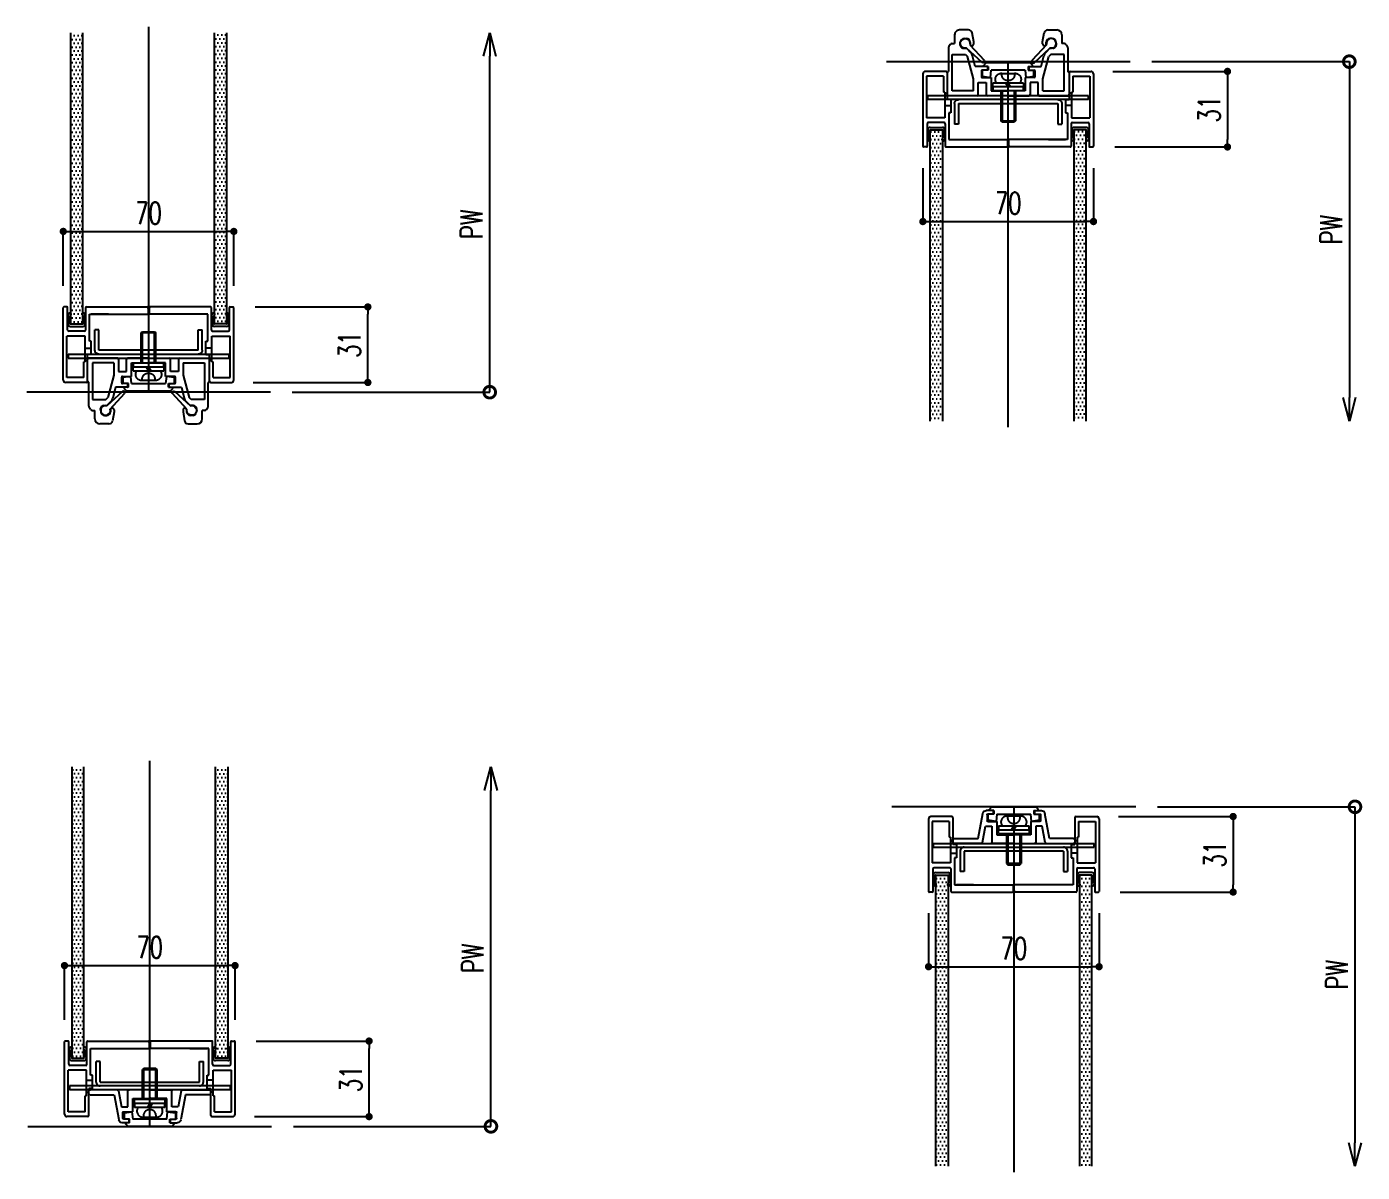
# Model space of a CAD drawing. Extents: x 21 to 47673, y 9 to 26406.
# Drawn here: x 2831 to 3379, y 21911 to 22381 of the extents above; entities that cross this region are included whole.
import ezdxf

# ---------------------------------------------------------------- set-up
doc = ezdxf.new("R2010")
doc.units = 0
doc.header["$LTSCALE"] = 10
doc.header["$PDMODE"] = 35
doc.header["$PDSIZE"] = 5
doc.linetypes.add('HIDDEN', pattern=[9.525, 6.35, -3.175])
for name, color, linetype in [('_基準', 1, 'Continuous'), ('_製品', 4, 'Continuous'), ('_製品寸法', 9, 'Continuous')]:
    doc.layers.add(name, color=color, linetype=linetype)
doc.styles.add('OKAMURA', font='simplex8.shx', dxfattribs={"width": 0.7, "bigfont": 'BIGFONT.shx'})
doc.dimstyles.new('OKAMURA-003', dxfattribs={"dimscale": 3, "dimtxt": 3, "dimasz": 1, "dimexe": 0, "dimexo": 3, "dimgap": 1, "dimtad": 1, "dimdec": 3, "dimdsep": 46, "dimtxsty": 'OKAMURA', "dimblk1": 'DOT', "dimblk2": 'DOT', "dimsah": 1, "dimcen": 0, "dimclrd": 9, "dimclre": 9, "dimclrt": 3, "dimadec": 0, "dimazin": 0, "dimtfac": 1, "dimtdec": 3, "dimtix": 1, "dimtmove": 2, "dimatfit": 3, "dimldrblk": 'NONE', "dimfxl": 0, "dimtolj": 1, "dimarcsym": 0})

# ---------------------------------------------------------------- blocks, each defined once
blk = doc.blocks.new('A$C78CB0145')
at = {"layer": '_製品'}
for p, q in [((10, 66), (11.6, 66)), ((10, 66), (11.6, 66)), ((10, 66), (10, 0)), ((11.6, 66), (11.6, 0)), ((11.6, 66), (11.6, 0)), ((8.4, 55), (0, 55)), ((0, 53.4), (0, 55)), ((8.4, 55), (0, 55)), ((0, 53.4), (0, 55)), ((8.4, 53.4), (0, 53.4)), ((8.4, 53.4), (0, 53.4)), ((8.4, 12.6), (8.4, 53.4)), ((8.4, 12.6), (0, 12.6)), ((0, 12.6), (0, 11)), ((8.4, 12.6), (0, 12.6)), ((0, 12.6), (0, 11)), ((8.4, 11), (0, 11)), ((8.4, 11), (0, 11)), ((10, 0), (11.6, 0))]:
    blk.add_line(p, q, dxfattribs=at)
for centre, start, end in [((8.4, 53.4), 359.999, 90), ((8.4, 12.6), 270, 0.001)]:
    blk.add_arc(centre, 1.6, start, end, dxfattribs=at)
blk = doc.blocks.new('A$C32CB7D14')
at = {"layer": '_製品'}
for p, q in [((0, 19.5), (1, 20.5)), ((0, 19.5), (0, 1.5)), ((1.5, 20.5), (1, 20.5)), ((1.5, 18.75), (1.5, 20.5)), ((1.5, 18.75), (3, 18.75)), ((3, 18.75), (3, 21)), ((5.5, 21), (3, 21)), ((3, 17.5), (6, 17.8)), ((3, 17.5), (3, 3.5)), ((6, 17.8), (5.5, 21)), ((0, 1.5), (1, 0.5)), ((1.5, 0.5), (1, 0.5)), ((1.5, 2.25), (1.5, 0.5)), ((1.5, 2.25), (3, 2.25)), ((6, 3.2), (3, 3.5)), ((3, 2.25), (3, 0)), ((5.5, 0), (6, 3.2)), ((5.5, 0), (3, 0))]:
    blk.add_line(p, q, dxfattribs=at)
blk = doc.blocks.new('A$C72ED3FC6')
at = {"layer": '_製品'}
for p, q in [((12.8, 12.5), (14.4, 12.5)), ((12.8, 12.5), (12.8, 0)), ((14.4, 12.5), (14.4, 0)), ((16, 12.5), (14.4, 12.5)), ((16, 12.5), (16, 0)), ((0.5, 9.25), (0, 8.75)), ((12.8, 8.75), (0, 8.75)), ((0, 8.75), (0, 3.75)), ((12.8, 9.25), (0.5, 9.25)), ((0.5, 3.25), (0.5, 9.25)), ((14.4, 7.17), (16, 6.25)), ((14.4, 6.25), (16, 5.33)), ((12.8, 3.75), (0, 3.75)), ((0, 3.75), (0.5, 3.25)), ((12.8, 3.25), (0.5, 3.25)), ((14.4, 0), (12.8, 0)), ((14.4, 0), (16, 0))]:
    blk.add_line(p, q, dxfattribs=at)
at = {"layer": '_製品', "linetype": 'HIDDEN', "ltscale": 0.5}
blk.add_line((20, 3.75), (20, 8.75), dxfattribs=at)
for centre, radius, start, end in [((17.54, 9.05), 2.48, 353.0727, 128.2119), ((19.36, 6.46), 2.37, 74.4113, 185.2), ((19.36, 6.04), 2.37, 174.8002, 285.5887), ((17.54, 3.45), 2.48, 231.7881, 6.9274)]:
    blk.add_arc(centre, radius, start, end, dxfattribs=at)
blk = doc.blocks.new('A$C47657887')
at = {"layer": '_製品'}
for p, q in [((2.51, 6.02), (8.92, 0.18)), ((9.77, 1.02), (3.93, 7.44))]:
    blk.add_line(p, q, dxfattribs=at)
for centre, radius, start, end in [((1.99, 7.95), 2, 345.1323, 284.8682), ((9.35, 0.6), 0.6, 225, 45)]:
    blk.add_arc(centre, radius, start, end, dxfattribs=at)
blk = doc.blocks.new('P15CEUS枠')
at = {"layer": '_製品'}
for p, q in [((-11.5, 22), (-8, 22)), ((-8, 22.96), (-8, 22)), ((-7.55, 23.8), (-6.75, 24.33)), ((-6.2, 24.5), (3.5, 24.5)), ((11.5, 23), (-3.5, 23)), ((-3.5, 23), (-3.5, 17.47)), ((3.91, 24.91), (3.5, 24.5)), ((4.12, 25), (13, 25)), ((11.5, 14.27), (11.5, 23)), ((13.5, 12.77), (13.5, 24.5)), ((-13.5, 16.26), (-13.5, 20)), ((-10, 18.11), (-10, 17.14)), ((-7.76, 19.77), (-8.76, 19.59)), ((-6, 18.29), (-6, 17.14)), ((-6, 17.14), (-4.29, 15.43)), ((-3.5, 17.47), (-2.68, 16.65)), ((6.5, 14.27), (-2.68, 16.65)), ((-8.61, 14.14), (-12.26, 14.78)), ((-7.75, 14.14), (-8.61, 14.14)), ((-7.75, 15.64), (-8.5, 15.64)), ((1.5, 13.5), (-2.92, 14.64)), ((1.5, 8.8), (1.5, 13.5)), ((3.3, 11), (5.7, 11)), ((11.5, 14.27), (6.5, 14.27)), ((8, 12.27), (8, 9)), ((13, 12.27), (8, 12.27)), ((1.8, 8.5), (2.7, 8.5)), ((3, 8.8), (3, 10.7)), ((6, 10.7), (6, 7)), ((6, 7), (11.5, 7)), ((8, 9), (13, 9)), ((11.5, 7), (11.5, 0.3)), ((13.5, 0.3), (13.5, 8.5)), ((11.5, 0.3), (11.8, 0)), ((11.5, -0.3), (11.8, 0)), ((13.5, 0.3), (13.2, 0)), ((13.2, 0), (13.5, -0.3)), ((11.5, -7), (11.5, -0.3)), ((13.5, -0.3), (13.5, -8.5)), ((1.5, -8.8), (1.5, -13.5)), ((1.8, -8.5), (2.7, -8.5)), ((3, -8.8), (3, -10.7)), ((6, -7), (11.5, -7)), ((6, -10.7), (6, -7)), ((8, -9), (13, -9)), ((8, -12.27), (8, -9)), ((-13.5, -16.26), (-13.5, -20)), ((-8.61, -14.14), (-12.26, -14.78)), ((-7.75, -14.14), (-8.61, -14.14)), ((-7.75, -15.64), (-8.5, -15.64)), ((-6, -17.14), (-4.29, -15.43)), ((1.5, -13.5), (-2.92, -14.64)), ((6.5, -14.27), (-2.68, -16.65)), ((3.3, -11), (5.7, -11)), ((11.5, -14.27), (6.5, -14.27)), ((13, -12.27), (8, -12.27)), ((11.5, -14.27), (11.5, -23)), ((13.5, -12.77), (13.5, -24.5)), ((13.5, -12.77), (13.5, -24.5)), ((-10, -18.11), (-10, -17.14)), ((-7.76, -19.77), (-8.76, -19.59)), ((-6, -18.29), (-6, -17.14)), ((-3.5, -17.47), (-2.68, -16.65)), ((-3.5, -23), (-3.5, -17.47)), ((-11.5, -22), (-8, -22)), ((-8, -22.96), (-8, -22)), ((-7.55, -23.8), (-6.75, -24.33)), ((-6.2, -24.5), (3.5, -24.5)), ((11.5, -23), (-3.5, -23)), ((3.91, -24.91), (3.5, -24.5)), ((4.12, -25), (13, -25))]:
    blk.add_line(p, q, dxfattribs=at)
for centre, radius, start, end in [((-11.5, 20), 2, 90, 180), ((-7, 22.96), 1, 123.6901, 180), ((-6.2, 23.5), 1, 90, 123.6901), ((4.12, 24.7), 0.3, 90, 135), ((13, 24.5), 0.5, 0, 90), ((-8.5, 18.11), 1.5, 100, 180), ((-8.5, 17.14), 1.5, 180, 270), ((-7.5, 18.29), 1.5, 0, 100), ((-12, 16.26), 1.5, 180, 260), ((-7.75, 14.89), 0.75, 270, 90), ((-2.17, 17.55), 3, 225, 255.5), ((3.3, 10.7), 0.3, 90, 180), ((5.7, 10.7), 0.3, 0, 90), ((13, 12.77), 0.5, 270, 0), ((1.8, 8.8), 0.3, 180, 270), ((2.7, 8.8), 0.3, 270, 0), ((13, 8.5), 0.5, 0, 90), ((1.8, -8.8), 0.3, 90, 180), ((2.7, -8.8), 0.3, 0, 90), ((3.3, -10.7), 0.3, 180, 270), ((5.7, -10.7), 0.3, 270, 360), ((13, -8.5), 0.5, 270, 0), ((-12, -16.26), 1.5, 100, 180), ((-8.5, -17.14), 1.5, 90, 180), ((-7.75, -14.89), 0.75, 270, 90), ((-2.17, -17.55), 3, 104.5, 135), ((13, -12.77), 0.5, 0, 90), ((-11.5, -20), 2, 180, 270), ((-8.5, -18.11), 1.5, 180, 260), ((-7.5, -18.29), 1.5, 260, 360), ((-7, -22.96), 1, 180, 236.3099), ((-6.2, -23.5), 1, 236.3099, 270), ((4.12, -24.7), 0.3, 225, 270), ((13, -24.5), 0.5, 270, 0)]:
    blk.add_arc(centre, radius, start, end, dxfattribs=at)
for name, p in [('A$C47657887', (-9.98, 9.71)), ('A$C32CB7D14', (0, -10.5))]:
    blk.add_blockref(name, p, dxfattribs=at)
at = {"layer": '_製品', "xscale": -1}
blk.add_blockref('A$C72ED3FC6', (24.3, -6.25), dxfattribs=at)
at = {"layer": '_製品', "xscale": -1, "rotation": 180}
blk.add_blockref('A$C47657887', (-9.98, -9.71), dxfattribs=at)
blk = doc.blocks.new('P15CEUS平')
at = {"layer": '_製品'}
h = blk.add_hatch(dxfattribs=at)
h.set_pattern_fill('DOTS', color=256, angle=90, style=0)
h.set_pattern_definition([(90, (-7607.46, -2512.1143), (1.5875, 0.79375), [0, -1.5875])])
edge = h.paths.add_edge_path()
edge.add_line((147.5, 32), (28, 32))
edge.add_line((28, 32), (28, 27))
edge.add_line((28, 27), (147.5, 27))
h = blk.add_hatch(dxfattribs=at)
h.set_pattern_fill('DOTS', color=256, angle=270, style=0)
h.set_pattern_definition([(270, (1968.5515, -4.1311), (-1.5875, -0.79375), [0, -1.5875])])
edge = h.paths.add_edge_path()
edge.add_line((147.5, -32), (28, -32))
edge.add_line((28, -32), (28, -27))
edge.add_line((28, -27), (147.5, -27))
for p, q in [((4, 25.5), (4, 34)), ((5, 35), (34.7, 35)), ((6, 33.5), (23, 33.5)), ((6, 26.5), (6, 33.5)), ((23, 26), (23, 33.5)), ((25.5, 33.2), (34.7, 33.2)), ((28, 33), (31.9, 33)), ((35, 33.5), (35, 34.7)), ((25, 26.3), (25, 32.7)), ((27, 32), (27, 27)), ((28, 32), (28, 27)), ((28.2, 32.2), (31.33, 32.2)), ((4.5, 25), (15.5, 25)), ((6, 26.5), (12.5, 26.5)), ((12.5, 26), (12.5, 26.5)), ((12.5, 26), (23, 26)), ((13, 26), (13, 25)), ((15.5, 23.5), (15.5, 25)), ((15.5, 23.5), (21, 23.5)), ((18, 26), (18, 23.5)), ((21, 24.3), (32, 24.3)), ((21, 23.5), (21, 24.3)), ((25.5, 25.8), (34.7, 25.8)), ((28, 26), (31.9, 26)), ((28.2, 26.8), (31.33, 26.8)), ((32, 24.3), (32, 0.2)), ((32, 16.5), (32, 23.5)), ((35, 25.5), (35, 0.7)), ((34.5, 0.2), (32, 0.2)), ((34.5, -0.2), (32, -0.2)), ((32, -24.3), (32, -0.2)), ((35, -25.5), (35, -0.7)), ((4, -25.5), (4, -34)), ((4.5, -25), (15.5, -25)), ((6, -26.5), (6, -33.5)), ((6, -26.5), (12.5, -26.5)), ((12.5, -26), (23, -26)), ((12.5, -26), (12.5, -26.5)), ((13, -26), (13, -25)), ((15.5, -23.5), (16.2, -23.5)), ((15.5, -23.5), (21, -23.5)), ((15.5, -23.5), (15.5, -25)), ((18, -26), (18, -23.5)), ((21, -23.5), (21, -24.3)), ((21, -24.3), (32, -24.3)), ((23, -26), (23, -33.5)), ((25, -26.3), (25, -32.7)), ((25.5, -25.8), (34.7, -25.8)), ((27, -32), (27, -27)), ((28, -26), (31.9, -26)), ((28, -32), (28, -27)), ((28.2, -26.8), (31.33, -26.8)), ((28.2, -32.2), (31.33, -32.2)), ((5, -35), (34.7, -35)), ((6, -33.5), (23, -33.5)), ((25.5, -33.2), (34.7, -33.2)), ((28, -33), (31.9, -33)), ((35, -33.5), (35, -34.7))]:
    blk.add_line(p, q, dxfattribs=at)
for points in [[(147.5, 32), (28, 32), (28, 27), (147.5, 27)], [(147.5, -32), (28, -32), (28, -27), (147.5, -27)]]:
    blk.add_lwpolyline(points, dxfattribs=at)
for centre, radius, start, end in [((5, 34), 1, 90, 180), ((25.5, 32.7), 0.5, 90, 180), ((28, 32), 1, 90, 180), ((31.9, 32.4), 0.6, 199.4712, 90), ((34.7, 34.7), 0.3, 0, 90), ((34.7, 33.5), 0.3, 270, 360), ((28.2, 32), 0.2, 90, 180), ((4.5, 25.5), 0.5, 180, 270), ((25.5, 26.3), 0.5, 180, 270), ((28, 27), 1, 180, 270), ((28.2, 27), 0.2, 180, 270), ((31.9, 26.6), 0.6, 270, 160.5288), ((34.7, 25.5), 0.3, 0, 90), ((34.5, 0.7), 0.5, 270, 0), ((34.5, -0.7), 0.5, 0, 90), ((4.5, -25.5), 0.5, 90, 180), ((25.5, -26.3), 0.5, 90, 180), ((28, -27), 1, 90, 180), ((28.2, -27), 0.2, 90, 180), ((31.9, -26.6), 0.6, 199.4712, 90), ((34.7, -25.5), 0.3, 270, 0), ((25.5, -32.7), 0.5, 180, 270), ((28, -32), 1, 180, 270), ((28.2, -32), 0.2, 180, 270), ((31.9, -32.4), 0.6, 270, 160.5288), ((5, -34), 1, 180, 270), ((34.7, -33.5), 0.3, 0, 90), ((34.7, -34.7), 0.3, 270, 0)]:
    blk.add_arc(centre, radius, start, end, dxfattribs=at)
at = {"layer": '_製品', "xscale": -1}
blk.add_blockref('A$C78CB0145', (25.6, -33), dxfattribs=at)
at = {"layer": '_製品'}
blk.add_blockref('P15CEUS枠', (0.5, 0), dxfattribs=at)
blk = doc.blocks.new('_DotSmall')
at = {"color": 0, "const_width": 0.5}
blk.add_lwpolyline([(-0.0625, 0, 1), (0.0625, 0, 1)], format="xyb", close=True, dxfattribs=at)
blk = doc.blocks.new('_Open30')
at = {"color": 0, "linetype": 'ByBlock', "lineweight": -2}
for p, q in [((-1, 0.268), (0, 0)), ((0, 0), (-1, -0.268)), ((0, 0), (-1, 0))]:
    blk.add_line(p, q, dxfattribs=at)
blk = doc.blocks.new('*D1837')
at = {"layer": '_製品寸法', "color": 9, "lineweight": -2, "transparency": 16777216}
for p, q in [((140, 43), (140, 180.9)), ((59, 43), (140, 43))]:
    blk.add_line(p, q, dxfattribs=at)
at = {"layer": 'Defpoints', "color": 0, "transparency": 16777216}
for p in [(32, 190.5), (140, 190.5), (50, 43)]:
    blk.add_point(p, dxfattribs=at)
at = {"layer": '_製品寸法', "color": 9, "lineweight": -2, "transparency": 16777216, "xscale": 9.600000000000001, "yscale": 9.600000000000001, "zscale": 9.600000000000001}
for name, p, rotation in [('_Open30', (140, 190.5), 90), ('_DotSmall', (140, 43), 270)]:
    blk.add_blockref(name, p, dxfattribs=dict(at, rotation=rotation))
at = {"layer": '_製品寸法', "color": 3, "transparency": 16777216, "insert": (132.5, 111.95), "char_height": 9, "attachment_point": 5, "rotation": 90, "style": 'OKAMURA'}
blk.add_mtext('\\A1;PW', dxfattribs=at)
blk = doc.blocks.new('_None')
blk = doc.blocks.new('_DOT')
at = {"color": 0, "linetype": 'ByBlock'}
blk.add_line((-0.5, 0), (-1, 0), dxfattribs=at)
at = {"color": 0, "linetype": 'ByBlock', "const_width": 0.5}
blk.add_lwpolyline([(-0.25, 0, 1), (0.25, 0, 1)], format="xyb", close=True, dxfattribs=at)
blk = doc.blocks.new('*D1838')
at = {"layer": '_製品寸法', "color": 9, "lineweight": -2, "transparency": 16777216}
for p, q in [((43.7, 78), (90, 78)), ((90, 50), (90, 75)), ((43, 47), (90, 47))]:
    blk.add_line(p, q, dxfattribs=at)
at = {"layer": 'Defpoints', "color": 0, "transparency": 16777216}
for p in [(34.7, 78), (90, 78), (34, 47)]:
    blk.add_point(p, dxfattribs=at)
at = {"layer": '_製品寸法', "color": 9, "lineweight": -2, "transparency": 16777216, "xscale": 3, "yscale": 3, "zscale": 3}
for p, rotation in [((90, 78), 90), ((90, 47), 270)]:
    blk.add_blockref('_DOT', p, dxfattribs=dict(at, rotation=rotation))
at = {"layer": '_製品寸法', "color": 3, "transparency": 16777216, "insert": (82.5, 62.5), "char_height": 9, "attachment_point": 5, "rotation": 90, "style": 'OKAMURA'}
blk.add_mtext('\\A1;31', dxfattribs=at)
blk = doc.blocks.new('*D1839')
at = {"layer": '_製品寸法', "color": 9, "lineweight": -2, "transparency": 16777216}
for p, q in [((-35, 86.7), (-35, 108.98)), ((-32, 108.98), (32, 108.98)), ((35, 86.7), (35, 108.98))]:
    blk.add_line(p, q, dxfattribs=at)
at = {"layer": 'Defpoints', "color": 0, "transparency": 16777216}
for p in [(35, 108.98), (-35, 77.7), (35, 77.7)]:
    blk.add_point(p, dxfattribs=at)
at = {"layer": '_製品寸法', "color": 9, "lineweight": -2, "transparency": 16777216, "xscale": 3, "yscale": 3, "zscale": 3, "rotation": 180}
blk.add_blockref('_DOT', (-35, 108.98), dxfattribs=at)
at = {"layer": '_製品寸法', "color": 9, "lineweight": -2, "transparency": 16777216, "xscale": 3, "yscale": 3, "zscale": 3}
blk.add_blockref('_DOT', (35, 108.98), dxfattribs=at)
at = {"layer": '_製品寸法', "color": 3, "transparency": 16777216, "insert": (0, 116.48), "char_height": 9, "attachment_point": 5, "style": 'OKAMURA'}
blk.add_mtext('\\A1;70', dxfattribs=at)
blk = doc.blocks.new('*D1844')
at = {"layer": '_製品寸法', "color": 9, "lineweight": -2, "transparency": 16777216}
for p, q in [((59, -43), (140, -43)), ((140, -43), (140, -180.9))]:
    blk.add_line(p, q, dxfattribs=at)
at = {"layer": 'Defpoints', "color": 0, "transparency": 16777216}
for p in [(50, -43), (32, -190.5), (140, -190.5)]:
    blk.add_point(p, dxfattribs=at)
at = {"layer": '_製品寸法', "color": 9, "lineweight": -2, "transparency": 16777216, "xscale": 9.600000000000001, "yscale": 9.600000000000001, "zscale": 9.600000000000001}
for name, p, rotation in [('_DotSmall', (140, -43), 90), ('_Open30', (140, -190.5), 270)]:
    blk.add_blockref(name, p, dxfattribs=dict(at, rotation=rotation))
at = {"layer": '_製品寸法', "color": 3, "transparency": 16777216, "insert": (132.5, -111.95), "char_height": 9, "attachment_point": 5, "rotation": 90, "style": 'OKAMURA'}
blk.add_mtext('\\A1;PW', dxfattribs=at)
blk = doc.blocks.new('*D1845')
at = {"layer": '_製品寸法', "color": 9, "lineweight": -2, "transparency": 16777216}
for p, q in [((43, -47), (90, -47)), ((90, -50), (90, -75)), ((43.7, -78), (90, -78))]:
    blk.add_line(p, q, dxfattribs=at)
at = {"layer": 'Defpoints', "color": 0, "transparency": 16777216}
for p in [(34, -47), (34.7, -78), (90, -78)]:
    blk.add_point(p, dxfattribs=at)
at = {"layer": '_製品寸法', "color": 9, "lineweight": -2, "transparency": 16777216, "xscale": 3, "yscale": 3, "zscale": 3}
for p, rotation in [((90, -47), 90), ((90, -78), 270)]:
    blk.add_blockref('_DOT', p, dxfattribs=dict(at, rotation=rotation))
at = {"layer": '_製品寸法', "color": 3, "transparency": 16777216, "insert": (82.5, -62.5), "char_height": 9, "attachment_point": 5, "rotation": 90, "style": 'OKAMURA'}
blk.add_mtext('\\A1;31', dxfattribs=at)
blk = doc.blocks.new('*D1846')
at = {"layer": '_製品寸法', "color": 9, "lineweight": -2, "transparency": 16777216}
for p, q in [((-35, -86.7), (-35, -108.62)), ((35, -86.7), (35, -108.62)), ((-32, -108.62), (32, -108.62))]:
    blk.add_line(p, q, dxfattribs=at)
at = {"layer": 'Defpoints', "color": 0, "transparency": 16777216}
for p in [(-35, -77.7), (35, -77.7), (35, -108.62)]:
    blk.add_point(p, dxfattribs=at)
at = {"layer": '_製品寸法', "color": 9, "lineweight": -2, "transparency": 16777216, "xscale": 3, "yscale": 3, "zscale": 3, "rotation": 180}
blk.add_blockref('_DOT', (-35, -108.62), dxfattribs=at)
at = {"layer": '_製品寸法', "color": 9, "lineweight": -2, "transparency": 16777216, "xscale": 3, "yscale": 3, "zscale": 3}
blk.add_blockref('_DOT', (35, -108.62), dxfattribs=at)
at = {"layer": '_製品寸法', "color": 3, "transparency": 16777216, "insert": (0, -101.12), "char_height": 9, "attachment_point": 5, "style": 'OKAMURA'}
blk.add_mtext('\\A1;70', dxfattribs=at)
blk = doc.blocks.new('A$C5ABC421D')
at = {"layer": '_製品'}
for p, q in [((0, 68.5), (0, 69.7)), ((30, 70), (0.3, 70)), ((9.5, 68.2), (0.3, 68.2)), ((10, 61.3), (10, 67.7)), ((29, 68.5), (12, 68.5)), ((12, 61), (12, 68.5)), ((29, 61.5), (29, 68.5)), ((31, 60.5), (31, 69)), ((0, 60.5), (0, 35.7)), ((9.5, 60.8), (0.3, 60.8)), ((22.5, 61), (12, 61)), ((16, 61), (16, 58.5)), ((21, 61), (21, 60)), ((22.5, 61), (22.5, 61.5)), ((29, 61.5), (22.5, 61.5)), ((3, 59.3), (3, 35.2)), ((14, 59.3), (3, 59.3)), ((3, 51.5), (3, 58.5)), ((14, 58.5), (14, 59.3)), ((19.5, 58.5), (14, 58.5)), ((19.5, 58.5), (18.8, 58.5)), ((30.5, 60), (19.5, 60)), ((19.5, 58.5), (19.5, 60)), ((0, 9.5), (0, 34.3)), ((0.5, 35.2), (3, 35.2)), ((0.5, 34.8), (3, 34.8)), ((3, 10.7), (3, 34.8)), ((19.5, 11.5), (14, 11.5)), ((14, 11.5), (14, 10.7)), ((16, 9), (16, 11.5)), ((19.5, 11.5), (18.8, 11.5)), ((19.5, 11.5), (19.5, 10)), ((9.5, 9.2), (0.3, 9.2)), ((14, 10.7), (3, 10.7)), ((10, 8.7), (10, 2.3)), ((22.5, 9), (12, 9)), ((12, 9), (12, 1.5)), ((30.5, 10), (19.5, 10)), ((21, 9), (21, 10)), ((22.5, 9), (22.5, 8.5)), ((29, 8.5), (22.5, 8.5)), ((29, 8.5), (29, 1.5)), ((31, 9.5), (31, 1)), ((0, 1.5), (0, 0.3)), ((9.5, 1.8), (0.3, 1.8)), ((29, 1.5), (12, 1.5)), ((30, 0), (0.3, 0))]:
    blk.add_line(p, q, dxfattribs=at)
for centre, radius, start, end in [((0.3, 69.7), 0.3, 90, 180), ((0.3, 68.5), 0.3, 180, 270), ((9.5, 67.7), 0.5, 0, 90), ((30, 69), 1, 0, 90), ((0.3, 60.5), 0.3, 90, 180), ((9.5, 61.3), 0.5, 270, 0), ((30.5, 60.5), 0.5, 270, 0), ((0.5, 35.7), 0.5, 180, 270), ((0.5, 34.3), 0.5, 90, 180), ((0.3, 9.5), 0.3, 180, 270), ((9.5, 8.7), 0.5, 0, 90), ((30.5, 9.5), 0.5, 0, 90), ((0.3, 1.5), 0.3, 90, 180), ((0.3, 0.3), 0.3, 180, 270), ((9.5, 2.3), 0.5, 270, 0), ((30, 1), 1, 270, 0)]:
    blk.add_arc(centre, radius, start, end, dxfattribs=at)
blk = doc.blocks.new('A$C46606B5D')
at = {"layer": '_製品'}
for p, q in [((0, 17.8), (0.5, 21)), ((3, 17.5), (0, 17.8)), ((0.5, 21), (3, 21)), ((3, 18.75), (3, 21)), ((4.5, 18.75), (3, 18.75)), ((3, 17.5), (3, 3.5)), ((4.5, 18.75), (4.5, 20.5)), ((4.5, 20.5), (5, 20.5)), ((6, 19.5), (5, 20.5)), ((6, 19.5), (6, 1.5)), ((0, 3.2), (3, 3.5)), ((0.5, 0), (0, 3.2)), ((0.5, 0), (3, 0)), ((3, 2.25), (3, 0)), ((4.5, 2.25), (3, 2.25)), ((4.5, 2.25), (4.5, 0.5)), ((4.5, 0.5), (5, 0.5)), ((6, 1.5), (5, 0.5))]:
    blk.add_line(p, q, dxfattribs=at)
blk = doc.blocks.new('A$C79397D4C')
at = {"layer": '_製品'}
for p, q in [((23, 99), (23, 79.2)), ((24, 100), (26, 100)), ((27, 76.6), (27, 99)), ((23, 79.2), (2.5, 75.5)), ((0, 67.6), (0, 72.6)), ((0.6, 67), (2.4, 67)), ((3, 67.6), (3, 71.4)), ((3.6, 72), (8.4, 72)), ((9, 71.4), (9, 64)), ((26.2, 75.7), (13, 73.3)), ((13, 73.3), (13, 68)), ((13, 68), (26, 68)), ((27, 50.6), (27, 67)), ((9, 64), (20, 64)), ((20, 64), (20, 50.6)), ((20, 50.6), (20.6, 50)), ((20, 50.6), (20.6, 50)), ((20, 49.4), (20.6, 50)), ((20, 49.4), (20.6, 50)), ((20, 36), (20, 49.4)), ((27, 50.6), (26.4, 50)), ((27, 50.6), (26.4, 50)), ((27, 49.4), (26.4, 50)), ((27, 49.4), (26.4, 50)), ((27, 49.4), (27, 33)), ((0.6, 33), (2.4, 33)), ((9, 36), (20, 36)), ((9, 28.6), (9, 36)), ((0, 32.4), (0, 27.4)), ((23, 20.8), (2.5, 24.5)), ((3, 32.4), (3, 28.6)), ((3.6, 28), (8.4, 28)), ((13, 26.7), (13, 32)), ((13, 32), (26, 32)), ((26.2, 24.3), (13, 26.7)), ((27, 23.4), (27, 1)), ((23, 1), (23, 20.8)), ((24, 0), (26, 0))]:
    blk.add_line(p, q, dxfattribs=at)
for centre, radius, start, end in [((24, 99), 1, 90, 180), ((26, 99), 1, 0, 90), ((3, 72.6), 3, 100, 180), ((0.6, 67.6), 0.6, 180, 270), ((2.4, 67.6), 0.6, 270, 360), ((3.6, 71.4), 0.6, 90, 180), ((8.4, 71.4), 0.6, 0, 90), ((26, 67), 1, 0, 90), ((26, 76.6), 1, 280, 0), ((0.6, 32.4), 0.6, 90, 180), ((2.4, 32.4), 0.6, 0, 90), ((26, 33), 1, 270, 0), ((3, 27.4), 3, 180, 260), ((3.6, 28.6), 0.6, 180, 270), ((8.4, 28.6), 0.6, 270, 0), ((26, 23.4), 1, 0, 80), ((24, 1), 1, 180, 270), ((26, 1), 1, 270, 0)]:
    blk.add_arc(centre, radius, start, end, dxfattribs=at)
blk = doc.blocks.new('P15CEUG枠')
at = {"layer": '_製品', "xscale": -0.5, "yscale": 0.5, "zscale": 0.5}
blk.add_blockref('A$C79397D4C', (-1.5, -25), dxfattribs=at)
at = {"layer": '_製品'}
for name, p in [('A$C72ED3FC6', (-23.8, -6.25)), ('A$C46606B5D', (-6, -10.5))]:
    blk.add_blockref(name, p, dxfattribs=at)
blk = doc.blocks.new('P15CEUG_TV')
at = {"layer": '_製品'}
h = blk.add_hatch(dxfattribs=at)
h.set_pattern_fill('DOTS', color=256, angle=90, style=0)
h.set_pattern_definition([(90, (-1968.5515, 4.1311), (1.5875, 0.79375), [0, -1.5875])])
edge = h.paths.add_edge_path()
edge.add_line((-147.5, 32), (-28, 32))
edge.add_line((-28, 32), (-28, 27))
edge.add_line((-28, 27), (-147.5, 27))
h = blk.add_hatch(dxfattribs=at)
h.set_pattern_fill('DOTS', color=256, angle=90, style=0)
h.set_pattern_definition([(90, (-8107.46, -2512.1143), (1.5875, 0.79375), [0, -1.5875])])
edge = h.paths.add_edge_path()
edge.add_line((-147.5, -32), (-28, -32))
edge.add_line((-28, -32), (-28, -27))
edge.add_line((-28, -27), (-147.5, -27))
for p, q in [((-28, 33), (-31.9, 33)), ((-28.2, 32.2), (-31.33, 32.2)), ((-28, 32), (-28, 27)), ((-27, 32), (-27, 27)), ((-28, 26), (-31.9, 26)), ((-28.2, 26.8), (-31.33, 26.8)), ((-28, -26), (-31.9, -26)), ((-28.2, -26.8), (-31.33, -26.8)), ((-28, -32), (-28, -27)), ((-27, -32), (-27, -27)), ((-28.2, -32.2), (-31.33, -32.2)), ((-28, -33), (-31.9, -33))]:
    blk.add_line(p, q, dxfattribs=at)
for points in [[(-147.5, 32), (-28, 32), (-28, 27), (-147.5, 27)], [(-147.5, -32), (-28, -32), (-28, -27), (-147.5, -27)]]:
    blk.add_lwpolyline(points, dxfattribs=at)
for centre, radius, start, end in [((-31.9, 32.4), 0.6, 90, 340.5288), ((-28, 32), 1, 0, 90), ((-28.2, 32), 0.2, 0, 90), ((-31.9, 26.6), 0.6, 19.4712, 270), ((-28.2, 27), 0.2, 270, 0), ((-28, 27), 1, 270, 0), ((-31.9, -26.6), 0.6, 90, 340.5288), ((-28.2, -27), 0.2, 0, 90), ((-28, -27), 1, 0, 90), ((-31.9, -32.4), 0.6, 19.4712, 270), ((-28.2, -32), 0.2, 270, 0), ((-28, -32), 1, 270, 0)]:
    blk.add_arc(centre, radius, start, end, dxfattribs=at)
for name, p in [('A$C5ABC421D', (-35, -35)), ('A$C78CB0145', (-26.6, -33)), ('P15CEUG枠', (0, 0))]:
    blk.add_blockref(name, p, dxfattribs=at)
blk = doc.blocks.new('*D1858')
at = {"layer": '_製品寸法', "color": 9, "lineweight": -2, "transparency": 16777216}
for p, q in [((140, 39), (140, 176.9)), ((59, 39), (140, 39))]:
    blk.add_line(p, q, dxfattribs=at)
at = {"layer": 'Defpoints', "color": 0, "transparency": 16777216}
for p in [(35, 186.5), (140, 186.5), (50, 39)]:
    blk.add_point(p, dxfattribs=at)
at = {"layer": '_製品寸法', "color": 9, "lineweight": -2, "transparency": 16777216, "xscale": 9.600000000000001, "yscale": 9.600000000000001, "zscale": 9.600000000000001}
for name, p, rotation in [('_Open30', (140, 186.5), 90), ('_DotSmall', (140, 39), 270)]:
    blk.add_blockref(name, p, dxfattribs=dict(at, rotation=rotation))
at = {"layer": '_製品寸法', "color": 3, "transparency": 16777216, "insert": (132.5, 107.95), "char_height": 9, "attachment_point": 5, "rotation": 90, "style": 'OKAMURA'}
blk.add_mtext('\\A1;PW', dxfattribs=at)
blk = doc.blocks.new('*D1859')
at = {"layer": '_製品寸法', "color": 9, "lineweight": -2, "transparency": 16777216}
for p, q in [((43.7, 74), (90, 74)), ((90, 46), (90, 71)), ((43, 43), (90, 43))]:
    blk.add_line(p, q, dxfattribs=at)
at = {"layer": 'Defpoints', "color": 0, "transparency": 16777216}
for p in [(34.7, 74), (90, 74), (34, 43)]:
    blk.add_point(p, dxfattribs=at)
at = {"layer": '_製品寸法', "color": 9, "lineweight": -2, "transparency": 16777216, "xscale": 3, "yscale": 3, "zscale": 3}
for p, rotation in [((90, 74), 90), ((90, 43), 270)]:
    blk.add_blockref('_DOT', p, dxfattribs=dict(at, rotation=rotation))
at = {"layer": '_製品寸法', "color": 3, "transparency": 16777216, "insert": (82.5, 58.5), "char_height": 9, "attachment_point": 5, "rotation": 90, "style": 'OKAMURA'}
blk.add_mtext('\\A1;31', dxfattribs=at)
blk = doc.blocks.new('*D1860')
at = {"layer": '_製品寸法', "color": 9, "lineweight": -2, "transparency": 16777216}
for p, q in [((-35, 82.7), (-35, 104.98)), ((-32, 104.98), (32, 104.98)), ((35, 82.7), (35, 104.98))]:
    blk.add_line(p, q, dxfattribs=at)
at = {"layer": 'Defpoints', "color": 0, "transparency": 16777216}
for p in [(35, 104.98), (-35, 73.7), (35, 73.7)]:
    blk.add_point(p, dxfattribs=at)
at = {"layer": '_製品寸法', "color": 9, "lineweight": -2, "transparency": 16777216, "xscale": 3, "yscale": 3, "zscale": 3, "rotation": 180}
blk.add_blockref('_DOT', (-35, 104.98), dxfattribs=at)
at = {"layer": '_製品寸法', "color": 9, "lineweight": -2, "transparency": 16777216, "xscale": 3, "yscale": 3, "zscale": 3}
blk.add_blockref('_DOT', (35, 104.98), dxfattribs=at)
at = {"layer": '_製品寸法', "color": 3, "transparency": 16777216, "insert": (0, 112.48), "char_height": 9, "attachment_point": 5, "style": 'OKAMURA'}
blk.add_mtext('\\A1;70', dxfattribs=at)
blk = doc.blocks.new('*D1851')
at = {"layer": '_製品寸法', "color": 9, "lineweight": -2, "transparency": 16777216}
for p, q in [((59, -39), (140, -39)), ((140, -39), (140, -176.9))]:
    blk.add_line(p, q, dxfattribs=at)
at = {"layer": 'Defpoints', "color": 0, "transparency": 16777216}
for p in [(50, -39), (35, -186.5), (140, -186.5)]:
    blk.add_point(p, dxfattribs=at)
at = {"layer": '_製品寸法', "color": 9, "lineweight": -2, "transparency": 16777216, "xscale": 9.600000000000001, "yscale": 9.600000000000001, "zscale": 9.600000000000001}
for name, p, rotation in [('_DotSmall', (140, -39), 90), ('_Open30', (140, -186.5), 270)]:
    blk.add_blockref(name, p, dxfattribs=dict(at, rotation=rotation))
at = {"layer": '_製品寸法', "color": 3, "transparency": 16777216, "insert": (132.5, -107.95), "char_height": 9, "attachment_point": 5, "rotation": 90, "style": 'OKAMURA'}
blk.add_mtext('\\A1;PW', dxfattribs=at)
blk = doc.blocks.new('*D1852')
at = {"layer": '_製品寸法', "color": 9, "lineweight": -2, "transparency": 16777216}
for p, q in [((43, -43), (90, -43)), ((90, -46), (90, -71)), ((43.7, -74), (90, -74))]:
    blk.add_line(p, q, dxfattribs=at)
at = {"layer": 'Defpoints', "color": 0, "transparency": 16777216}
for p in [(34, -43), (34.7, -74), (90, -74)]:
    blk.add_point(p, dxfattribs=at)
at = {"layer": '_製品寸法', "color": 9, "lineweight": -2, "transparency": 16777216, "xscale": 3, "yscale": 3, "zscale": 3}
for p, rotation in [((90, -43), 90), ((90, -74), 270)]:
    blk.add_blockref('_DOT', p, dxfattribs=dict(at, rotation=rotation))
at = {"layer": '_製品寸法', "color": 3, "transparency": 16777216, "insert": (82.5, -58.5), "char_height": 9, "attachment_point": 5, "rotation": 90, "style": 'OKAMURA'}
blk.add_mtext('\\A1;31', dxfattribs=at)
blk = doc.blocks.new('*D1853')
at = {"layer": '_製品寸法', "color": 9, "lineweight": -2, "transparency": 16777216}
for p, q in [((-35, -82.7), (-35, -104.62)), ((35, -82.7), (35, -104.62)), ((-32, -104.62), (32, -104.62))]:
    blk.add_line(p, q, dxfattribs=at)
at = {"layer": 'Defpoints', "color": 0, "transparency": 16777216}
for p in [(-35, -73.7), (35, -73.7), (35, -104.62)]:
    blk.add_point(p, dxfattribs=at)
at = {"layer": '_製品寸法', "color": 9, "lineweight": -2, "transparency": 16777216, "xscale": 3, "yscale": 3, "zscale": 3, "rotation": 180}
blk.add_blockref('_DOT', (-35, -104.62), dxfattribs=at)
at = {"layer": '_製品寸法', "color": 9, "lineweight": -2, "transparency": 16777216, "xscale": 3, "yscale": 3, "zscale": 3}
blk.add_blockref('_DOT', (35, -104.62), dxfattribs=at)
at = {"layer": '_製品寸法', "color": 3, "transparency": 16777216, "insert": (0, -97.12), "char_height": 9, "attachment_point": 5, "style": 'OKAMURA'}
blk.add_mtext('\\A1;70', dxfattribs=at)
blk = doc.blocks.new('*U1836')
at = {"layer": '_基準'}
for p, q in [((0, 193), (0, 43)), ((50, 43), (-50, 43))]:
    blk.add_line(p, q, dxfattribs=at)
at = {"layer": '_製品', "rotation": 90}
blk.add_blockref('P15CEUS平', (0, 43), dxfattribs=at)
at = {"layer": '_製品寸法'}
dim = blk.add_linear_dim(base=(140, 190.5), p1=(50, 43), p2=(32, 190.5), angle=90, text='PW', dimstyle='OKAMURA-003', override={"dimasz": 3.2, "dimblk1": 'DotSmall', "dimblk2": 'Open30', "dimse2": 1}, dxfattribs=at)
dim.commit()
dim.dimension.update_dxf_attribs({"geometry": '*D1837', "text_midpoint": (132.5, 111.95)})
dim = blk.add_linear_dim(base=(35, 108.9792), p1=(-35, 77.7), p2=(35, 77.7), dimstyle='OKAMURA-003', dxfattribs=at)
dim.commit()
dim.dimension.update_dxf_attribs({"geometry": '*D1839', "text_midpoint": (0, 116.4792)})
dim = blk.add_linear_dim(base=(90, 78), p1=(34, 47), p2=(34.7, 78), angle=90, dimstyle='OKAMURA-003', dxfattribs=at)
dim.commit()
dim.dimension.update_dxf_attribs({"geometry": '*D1838', "text_midpoint": (82.5, 62.5)})
blk = doc.blocks.new('*U1843')
at = {"layer": '_基準'}
for p, q in [((-50, -43), (50, -43)), ((0, -193), (0, -43))]:
    blk.add_line(p, q, dxfattribs=at)
at = {"layer": '_製品', "rotation": 270}
blk.add_blockref('P15CEUS平', (0, -43), dxfattribs=at)
at = {"layer": '_製品寸法'}
dim = blk.add_linear_dim(base=(140, -190.5), p1=(50, -43), p2=(32, -190.5), angle=270, text='PW', dimstyle='OKAMURA-003', override={"dimasz": 3.2, "dimblk1": 'DotSmall', "dimblk2": 'Open30', "dimse2": 1}, dxfattribs=at)
dim.commit()
dim.dimension.update_dxf_attribs({"geometry": '*D1844', "text_midpoint": (132.5, -111.95)})
dim = blk.add_linear_dim(base=(90, -78), p1=(34, -47), p2=(34.7, -78), angle=270, dimstyle='OKAMURA-003', dxfattribs=at)
dim.commit()
dim.dimension.update_dxf_attribs({"geometry": '*D1845', "text_midpoint": (82.5, -62.5)})
dim = blk.add_linear_dim(base=(35, -108.6242), p1=(-35, -77.7), p2=(35, -77.7), dimstyle='OKAMURA-003', dxfattribs=at)
dim.commit()
dim.dimension.update_dxf_attribs({"geometry": '*D1846', "text_midpoint": (0, -101.1242)})
blk = doc.blocks.new('*U1857')
at = {"layer": '_基準'}
for p, q in [((0, 39), (0, 189)), ((-50, 39), (50, 39))]:
    blk.add_line(p, q, dxfattribs=at)
at = {"layer": '_製品', "rotation": 270}
blk.add_blockref('P15CEUG_TV', (0, 39), dxfattribs=at)
at = {"layer": '_製品寸法'}
dim = blk.add_linear_dim(base=(140, 186.5), p1=(50, 39), p2=(35, 186.5), angle=90, text='PW', dimstyle='OKAMURA-003', override={"dimasz": 3.2, "dimblk1": 'DotSmall', "dimblk2": 'Open30', "dimse2": 1}, dxfattribs=at)
dim.commit()
dim.dimension.update_dxf_attribs({"geometry": '*D1858', "text_midpoint": (132.5, 107.95)})
dim = blk.add_linear_dim(base=(35, 104.9792), p1=(-35, 73.7), p2=(35, 73.7), dimstyle='OKAMURA-003', dxfattribs=at)
dim.commit()
dim.dimension.update_dxf_attribs({"geometry": '*D1860', "text_midpoint": (0, 112.4792)})
dim = blk.add_linear_dim(base=(90, 74), p1=(34, 43), p2=(34.7, 74), angle=90, dimstyle='OKAMURA-003', dxfattribs=at)
dim.commit()
dim.dimension.update_dxf_attribs({"geometry": '*D1859', "text_midpoint": (82.5, 58.5)})
blk = doc.blocks.new('*U1850')
at = {"layer": '_基準'}
for p, q in [((50, -39), (-50, -39)), ((0, -39), (0, -189))]:
    blk.add_line(p, q, dxfattribs=at)
at = {"layer": '_製品', "rotation": 89.99999999999999}
blk.add_blockref('P15CEUG_TV', (0, -39), dxfattribs=at)
at = {"layer": '_製品寸法'}
dim = blk.add_linear_dim(base=(140, -186.5), p1=(50, -39), p2=(35, -186.5), angle=270, text='PW', dimstyle='OKAMURA-003', override={"dimasz": 3.2, "dimblk1": 'DotSmall', "dimblk2": 'Open30', "dimse2": 1}, dxfattribs=at)
dim.commit()
dim.dimension.update_dxf_attribs({"geometry": '*D1851', "text_midpoint": (132.5, -107.95)})
dim = blk.add_linear_dim(base=(90, -74), p1=(34, -43), p2=(34.7, -74), angle=270, dimstyle='OKAMURA-003', dxfattribs=at)
dim.commit()
dim.dimension.update_dxf_attribs({"geometry": '*D1852', "text_midpoint": (82.5, -58.5)})
dim = blk.add_linear_dim(base=(35, -104.6242), p1=(-35, -73.7), p2=(35, -73.7), dimstyle='OKAMURA-003', dxfattribs=at)
dim.commit()
dim.dimension.update_dxf_attribs({"geometry": '*D1853', "text_midpoint": (0, -97.1242)})

msp = doc.modelspace()

# ---------------------------------------------------------------- block references
for name, p in [('*U1836', (2880.7894, 22187.8428)), ('*U1843', (3233.5701, 22409.5009)), ('*U1857', (2881.2893, 21890.5268)), ('*U1850', (3235.8838, 22099.676))]:
    msp.add_blockref(name, p)

doc.saveas('drawing.dxf')
